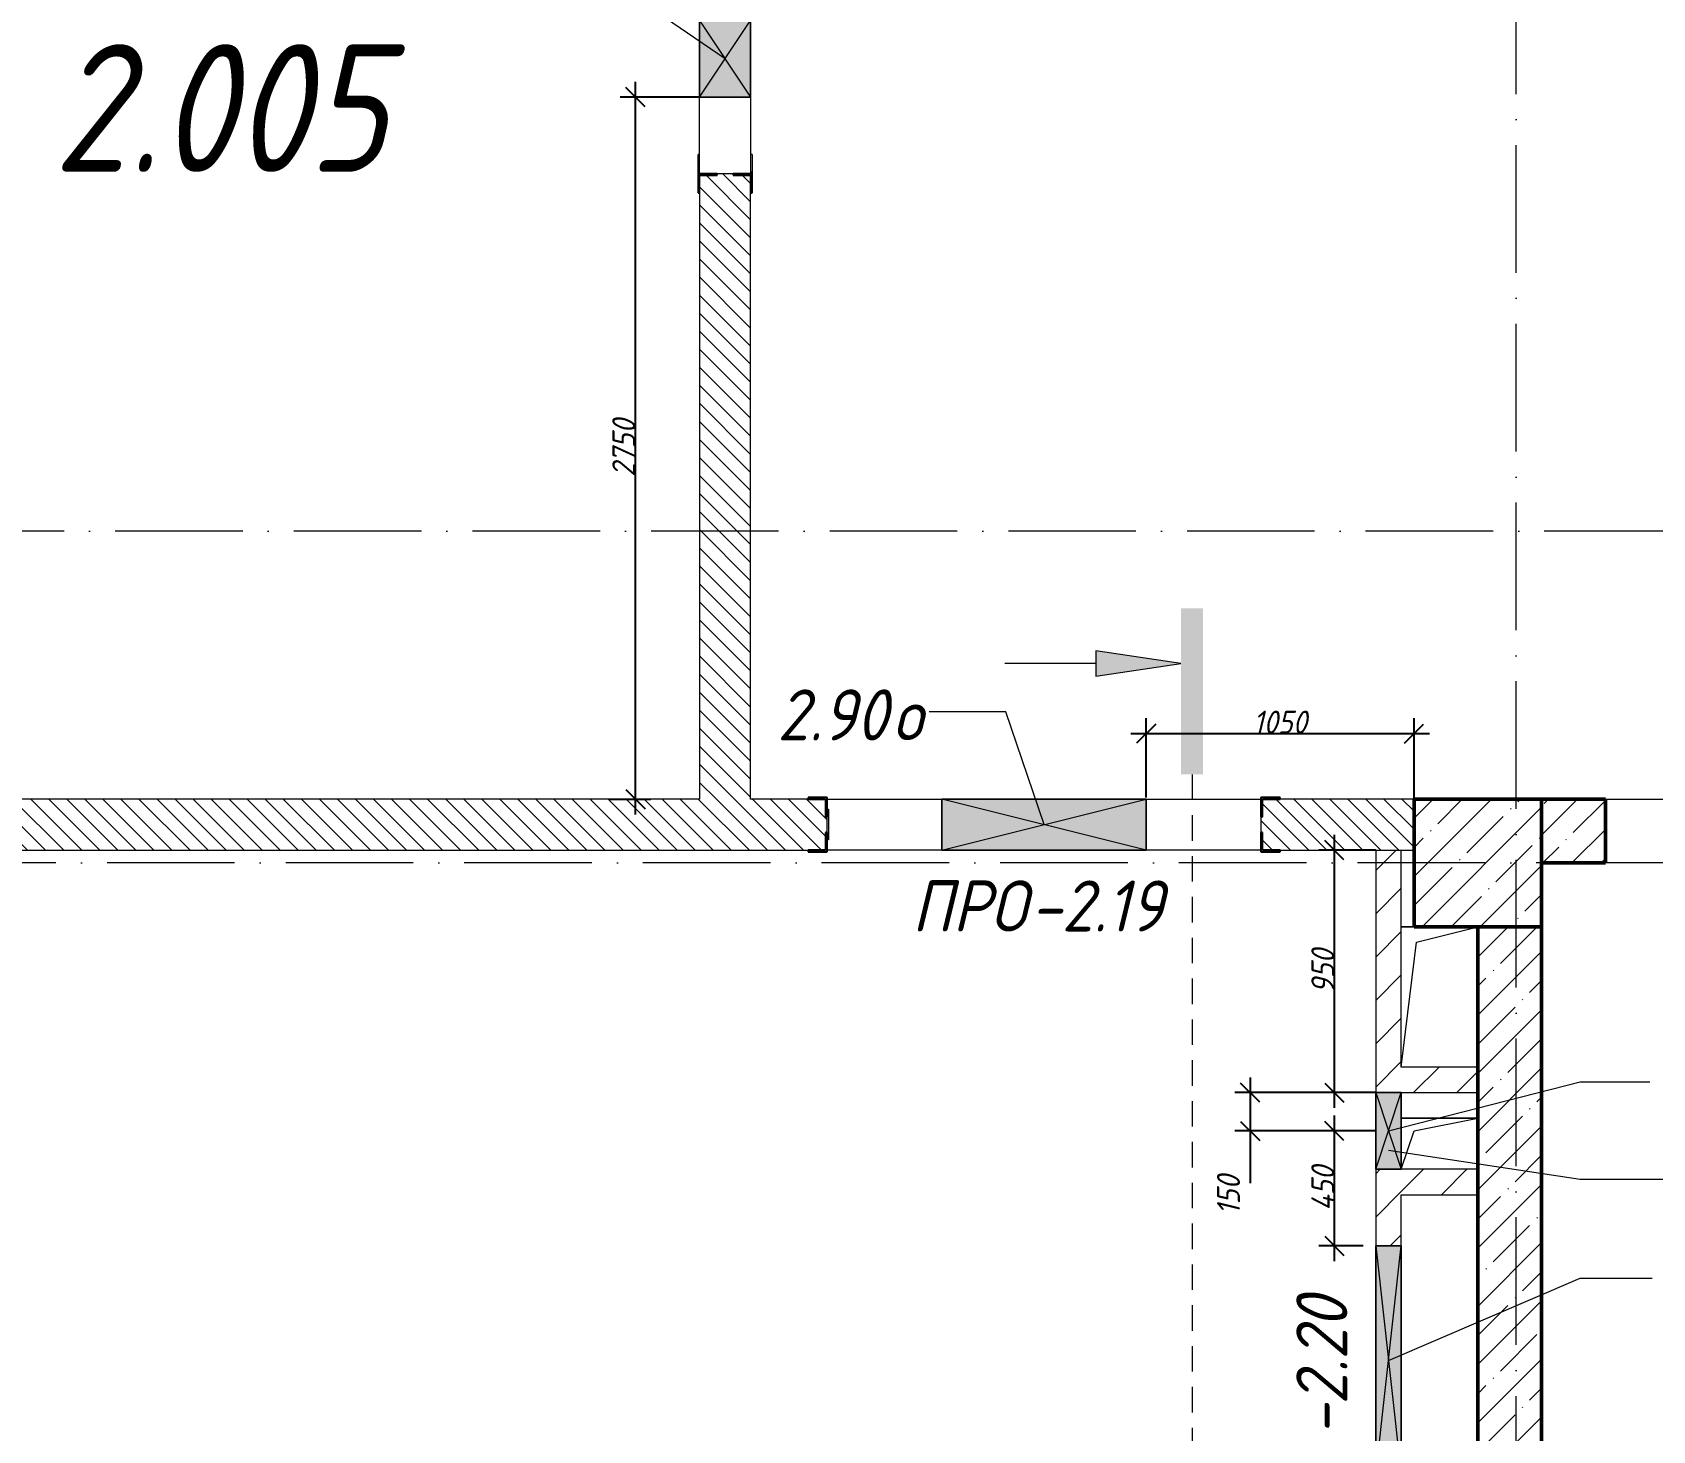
# Model space of a CAD drawing. Header units: millimetres. Extents: x -356862 to 418287, y 0 to 839748.
# Drawn here: x -16024 to -9674, y 381462 to 386940 of the extents above; entities that cross this region are included whole.
import ezdxf

# ---------------------------------------------------------------- set-up
doc = ezdxf.new("R2010")
doc.units = ezdxf.units.MM
doc.linetypes.add('200_ШТРИХ_ш1п0_6_', pattern=[160, 100, -60])
doc.linetypes.add('50_200_ШТРИХ_1Т_ш5_п1_п1_', pattern=[700, 500, -100, 0, -100])
for name, color, linetype, lineweight in [('A-____-____-DIMS', 7, 'Continuous', 9), ('A-____-NOTE-TEXT', 7, 'Continuous', 9), ('A-____-NOTE-TEXT-1', 7, 'Continuous', 5), ('A-DETL-GENF-OTLN', 7, 'Continuous', 9), ('A-FLOR-____-OTLN', 7, 'Continuous', 9), ('A-GENM-____-IDEN', 7, 'Continuous', 9), ('A-GENM-____-MCUT', 7, 'Continuous', 25), ('A-GENM-____-OTLN', 7, 'Continuous', 9), ('A-GENM-____-OTLN-1', 7, 'Continuous', 25), ('A-GLAZ-____-IDEN', 7, 'Continuous', 9), ('A-GLAZ-____-OTLN', 7, 'Continuous', 9), ('A-WALL-____-MCUT', 7, 'Continuous', 13), ('A-WALL-____-MCUT-2', 7, 'Continuous', 50), ('A-WALL-____-OTLN', 7, 'Continuous', 9), ('A-WALL-____-PATT-1', 7, 'Continuous', 9), ('A-WALL-FNSH-MCUT-1', 7, 'Continuous', 9), ('I-WALL-____-OTLN', 7, 'Continuous', 9), ('S-COLS-____-MCUT', 7, 'Continuous', 50), ('S-COLS-____-OTLN', 7, 'Continuous', 9), ('S-GRID-____-OTLN-1', 7, '50_200_ШТРИХ_1Т_ш5_п1_п1_', 9), ('Марки помещений', 7, 'Continuous', 9)]:
    doc.layers.add(name, color=color, linetype=linetype, lineweight=lineweight)
doc.layers.add('A-DETL-GENF-OTLN-3', color=9, linetype='Continuous', lineweight=9, true_color=0x808080)
doc.layers.add('A-DETL-GENF-OTLN-4', color=9, linetype='200_ШТРИХ_ш1п0_6_', lineweight=9, true_color=0x808080)
doc.styles.add('ISOCPEUR_I_11', font='isocpeui.ttf', dxfattribs={"width": 0.9, "height": 200})
doc.styles.add('ISOCPEUR_I_2', font='isocpeui.ttf', dxfattribs={"width": 0.85, "height": 2.3})
doc.styles.add('ISOCPEUR_I_7', font='isocpeui.ttf', dxfattribs={"width": 0.9, "height": 90})
doc.dimstyles.new('ISO-1_8_0_9К_СРЕДНИЙ_Кладочные_1', dxfattribs={"dimscale": 304.8, "dimtxt": 89.638306, "dimasz": 0.246063, "dimexe": 0.19685, "dimexo": 0, "dimgap": 0, "dimtad": 1, "dimdec": 3, "dimrnd": 0.001, "dimdsep": 46, "dimtxsty": 'ISOCPEUR_I_7', "dimblk1": 'OBLIQUE', "dimblk2": 'OBLIQUE', "dimsah": 1, "dimcen": 0.09, "dimdle": 0.19685, "dimazin": 0, "dimtfac": 1, "dimtdec": 4, "dimtix": 1, "dimtmove": 0, "dimatfit": 3, "dimfxl": 1, "dimtvp": 1, "dimtolj": 1, "dimtzin": 0, "dimarcsym": 2})
doc.dimstyles.new('ISO-1_8_0_9К_СРЕДНИЙ_Кладочные_2', dxfattribs={"dimscale": 304.8, "dimtxt": 89.638306, "dimasz": 0.246063, "dimexe": 0.19685, "dimexo": 0, "dimgap": 0, "dimtad": 1, "dimdec": 3, "dimrnd": 0.001, "dimdsep": 46, "dimtxsty": 'ISOCPEUR_I_7', "dimblk1": 'OBLIQUE', "dimblk2": 'OBLIQUE', "dimsah": 1, "dimcen": 0.09, "dimdle": 0.19685, "dimazin": 0, "dimtfac": 1, "dimtdec": 4, "dimtix": 1, "dimtmove": 1, "dimatfit": 3, "dimfxl": 1, "dimtvp": 1, "dimtolj": 1, "dimtzin": 0, "dimarcsym": 2})
pattern_1 = [(135, (-15659.08, 321904.697), (-35.35534, -35.35534), [])]
pattern_2 = [(45, (-15659.08, 321904.7), (-114.04925, 114.04925), []), (45, (-15545.03, 321904.7), (-114.04925, 114.04925), [201.612, -40.322, 3.353, -36.97])]
pattern_3 = [(45, (-15659.08, 321904.7), (-84.85281, 84.85281), [])]

# ---------------------------------------------------------------- blocks, each defined once
blk = doc.blocks.new('BSC_Колонна _Прямоугольная - 500х500-V28-АР1_План отверстий 2 этажа в осях 1-64_Ю-ЯЯ')
at = {"layer": 'S-COLS-____-OTLN'}
h = blk.add_hatch(dxfattribs=at)
h.set_pattern_fill('FP_37', color=256, style=0, pattern_type=2)
h.set_pattern_definition([(45, (-5300, -61781.04), (-114.04925, 114.04925), []), (45, (-5185.95, -61781.04), (-114.04925, 114.04925), [201.613, -40.323, 3.353, -36.97])])
h.paths.add_polyline_path([(-250, -250), (250, -250), (250, 250), (-250, 250)], flags=0)
at = {"layer": 'S-COLS-____-MCUT'}
for p, q in [((250, 250), (-250, 250)), ((-250, 250), (-250, -250)), ((250, -250), (250, 250)), ((-250, -250), (250, -250))]:
    blk.add_line(p, q, dxfattribs=at)
blk = doc.blocks.new('154_Стойка_СКБ_Уголок - СМ-2180_200-28268025-АР1_План отверстий 2 этажа в осях 1-64_Ю-ЯЯ')
at = {"layer": 'A-GENM-____-MCUT'}
for p, q in [((125, 156), (125, 81)), ((200, 156), (125, 156)), ((131, 81), (131, 150)), ((131, 150), (200, 150)), ((200, 150), (200, 156)), ((125, 81), (131, 81)), ((131, 19), (125, 19)), ((125, 19), (125, -56)), ((131, -50), (131, 19)), ((125, -56), (200, -56)), ((200, -50), (131, -50)), ((200, -56), (200, -50))]:
    blk.add_line(p, q, dxfattribs=at)
blk = doc.blocks.new('Стойка_Влож_Уголок_Опорный - Уголок-28213941-АР1_План отверстий 2 этажа в осях 1-64_Ю-ЯЯ')
at = {"layer": 'A-GENM-____-OTLN'}
for p, q in [((-212, -6), (-212, 0)), ((0, 0), (0, -6)), ((-212, -75), (-212, -6)), ((-212, -6), (-206, -6)), ((-6, -6), (0, -6)), ((0, -6), (0, -75)), ((-212, -75), (-206, -75)), ((-6, -75), (0, -75))]:
    blk.add_line(p, q, dxfattribs=at)
blk = doc.blocks.new('Фахверк_СКБ_Уголок - 200_3550-28267367-АР1_План отверстий 2 этажа в осях 1-64_Ю-ЯЯ')
at = {"layer": 'A-GENM-____-MCUT'}
for p, q in [((200, 156), (125, 156)), ((125, 156), (125, 81)), ((131, 81), (131, 150)), ((131, 150), (200, 150)), ((200, 150), (200, 156)), ((125, 81), (131, 81)), ((131, 19), (125, 19)), ((125, 19), (125, -56)), ((131, -50), (131, 19)), ((125, -56), (200, -56)), ((200, -50), (131, -50)), ((200, -56), (200, -50))]:
    blk.add_line(p, q, dxfattribs=at)
blk = doc.blocks.new('154_Стойка_СКБ_Уголок - СМ-2480_200-28346303-АР1_План отверстий 2 этажа в осях 1-64_Ю-ЯЯ')
at = {"layer": 'A-GENM-____-MCUT'}
for p, q in [((125, 156), (125, 81)), ((200, 156), (125, 156)), ((131, 81), (131, 150)), ((131, 150), (200, 150)), ((200, 150), (200, 156)), ((125, 81), (131, 81)), ((131, 19), (125, 19)), ((125, 19), (125, -56)), ((131, -50), (131, 19)), ((125, -56), (200, -56)), ((200, -50), (131, -50)), ((200, -56), (200, -50))]:
    blk.add_line(p, q, dxfattribs=at)
blk = doc.blocks.new('Стойка_Влож_Полоса боковая - Полоса-V150-АР1_План отверстий 2 этажа в осях 1-64_Ю-ЯЯ')
at = {"layer": 'A-GENM-____-OTLN'}
for p, q in [((-5, 60), (0, 60)), ((-5, -60), (-5, 60)), ((0, 31), (0, -31)), ((0, -60), (-5, -60))]:
    blk.add_line(p, q, dxfattribs=at)
blk = doc.blocks.new('AR_Отверстие прямоугольное _в плите_ - AR_Отверстие прямоугольное _в плите_-V188-АР1_План отверстий 2 этажа в осях 1-64_Ю-ЯЯ')
at = {"layer": 'A-GENM-____-OTLN'}
for p, q in [((150, 100), (-150, 100)), ((-100, 50), (150, 100)), ((-150, -100), (-100, 50))]:
    blk.add_line(p, q, dxfattribs=at)
blk = doc.blocks.new('AR_Отверстие прямоугольное _в плите_ - AR_Отверстие прямоугольное _в плите_-30552638-АР1_План отверстий 2 этажа в осях 1-64_Ю-ЯЯ')
at = {"layer": 'A-GENM-____-OTLN'}
for p, q in [((-100, 275), (-150, 275)), ((-90, 215), (150, 275)), ((-150, -275), (-90, 215))]:
    blk.add_line(p, q, dxfattribs=at)
blk = doc.blocks.new('AR_Отверстие прямоугольное _в стене_ - AR_Отверстие прямоугольное _в стене__ОВ-36801996-АР1_План отверстий 2 этажа в осях 1-64_Ю-ЯЯ')
at = {"layer": 'A-GLAZ-____-OTLN'}
blk.add_hatch(color=256, dxfattribs=at).paths.add_polyline_path([(-450, -50), (450, -50), (450, 50), (-450, 50)], flags=0)
at = {"layer": 'A-DETL-GENF-OTLN'}
for p, q in [((-450, -50), (-450, 50)), ((-450, 50), (450, 50)), ((450, 50), (-450, -50)), ((-450, 50), (450, -50)), ((450, 50), (-450, 50)), ((-450, 50), (-450, -50)), ((450, 50), (450, -50)), ((450, -50), (450, 50)), ((450, -50), (-450, -50)), ((-450, -50), (450, -50))]:
    blk.add_line(p, q, dxfattribs=at)
blk = doc.blocks.new('AR_Отверстие прямоугольное _в стене__БезПР - AR_Отверстие прямоугольное _в стене__БезПР-36428461-АР1_План отверстий 2 этажа в осях 1-64_Ю-ЯЯ')
at = {"layer": 'A-GLAZ-____-OTLN'}
blk.add_hatch(color=256, dxfattribs=at).paths.add_polyline_path([(-150, -50), (150, -50), (150, 50), (-150, 50)], flags=0)
at = {"layer": 'A-DETL-GENF-OTLN'}
for p, q in [((-150, -50), (-150, 50)), ((-150, 50), (150, 50)), ((150, 50), (-150, -50)), ((-150, 50), (150, -50)), ((150, 50), (-150, 50)), ((-150, 50), (-150, -50)), ((150, 50), (150, -50)), ((150, -50), (150, 50)), ((150, -50), (-150, -50)), ((-150, -50), (150, -50))]:
    blk.add_line(p, q, dxfattribs=at)
blk = doc.blocks.new('AR_Отверстие прямоугольное _в стене__БезПР - AR_Отверстие прямоугольное _в стене__БезПР-36427769-АР1_План отверстий 2 этажа в осях 1-64_Ю-ЯЯ')
at = {"layer": 'A-GLAZ-____-OTLN'}
blk.add_hatch(color=256, dxfattribs=at).paths.add_polyline_path([(-150, -100), (150, -100), (150, 100), (-150, 100)], flags=0)
at = {"layer": 'A-DETL-GENF-OTLN'}
for p, q in [((-150, -100), (-150, 100)), ((-150, 100), (150, 100)), ((150, 100), (-150, -100)), ((-150, 100), (150, -100)), ((150, 100), (-150, 100)), ((-150, 100), (-150, -100)), ((150, 100), (150, -100)), ((150, -100), (150, 100)), ((150, -100), (-150, -100)), ((-150, -100), (150, -100))]:
    blk.add_line(p, q, dxfattribs=at)
at = {"layer": 'A-GLAZ-____-OTLN'}
blk.add_line((150, 100), (-150, 100), dxfattribs=at)
blk = doc.blocks.new('AR_Отверстие прямоугольное _в стене_ - AR_Отверстие прямоугольное _в стене__ОВ-36799175-АР1_План отверстий 2 этажа в осях 1-64_Ю-ЯЯ')
at = {"layer": 'A-GLAZ-____-OTLN'}
blk.add_hatch(color=256, dxfattribs=at).paths.add_polyline_path([(-400, 100), (-400, -100), (400, -100), (400, 100), (80.2, 100)], flags=0)
at = {"layer": 'A-DETL-GENF-OTLN'}
for p, q in [((-400, -100), (-400, 100)), ((-400, 100), (400, 100)), ((400, 100), (-400, -100)), ((-400, 100), (400, -100)), ((400, 100), (-400, 100)), ((-400, 100), (-400, -100)), ((400, 100), (400, -100)), ((400, -100), (400, 100)), ((400, -100), (-400, -100)), ((-400, -100), (400, -100))]:
    blk.add_line(p, q, dxfattribs=at)
blk = doc.blocks.new('DET_L_Имитация разреза_ISO2-5 - Влево-36813858-АР1_План отверстий 2 этажа в осях 1-64_Ю-ЯЯ')
at = {"layer": 'A-DETL-GENF-OTLN-4'}
blk.add_line((143.1, 0), (2756.9, 0), dxfattribs=at)
blk = doc.blocks.new('_Oblique')
at = {"color": 0, "linetype": 'ByBlock', "lineweight": -2}
blk.add_line((-0.5, -0.5), (0.5, 0.5), dxfattribs=at)
blk = doc.blocks.new('*D8845')
at = {"layer": 'A-____-____-DIMS', "color": 0, "lineweight": -2, "transparency": 16777216}
for p, q in [((-13660.4, 383875.7), (-13660.4, 386745.7)), ((-13409.1, 386685.7), (-13720.4, 386685.7)), ((-13766.5, 383935.7), (-13600.4, 383935.7))]:
    blk.add_line(p, q, dxfattribs=at)
at = {"layer": 'Defpoints', "color": 0, "transparency": 16777216}
for p in [(-13660.4, 386685.7), (-13409.1, 386685.7), (-13766.5, 383935.7)]:
    blk.add_point(p, dxfattribs=at)
at = {"layer": 'A-____-____-DIMS', "color": 0, "lineweight": -2, "transparency": 16777216, "xscale": 75, "yscale": 75, "zscale": 75}
for p, rotation in [((-13660.4, 386685.7), 90), ((-13660.4, 383935.7), 270)]:
    blk.add_blockref('_Oblique', p, dxfattribs=dict(at, rotation=rotation))
at = {"layer": 'A-____-____-DIMS', "color": 0, "transparency": 16777216, "insert": (-13706, 385310.7), "char_height": 90, "width": 546.104, "attachment_point": 5, "rotation": 90, "style": 'ISOCPEUR_I_7'}
blk.add_mtext('\\A1;2750', dxfattribs=at)
blk = doc.blocks.new('*D8846')
at = {"layer": 'A-____-____-DIMS', "color": 0, "lineweight": -2, "transparency": 16777216}
for p, q in [((-11659.1, 383941.7), (-11659.1, 384252.3)), ((-10609.1, 383935.7), (-10609.1, 384252.3)), ((-11719.1, 384192.3), (-10549.1, 384192.3))]:
    blk.add_line(p, q, dxfattribs=at)
at = {"layer": 'Defpoints', "color": 0, "transparency": 16777216}
for p in [(-10609.1, 384192.3), (-11659.1, 383941.7), (-10609.1, 383935.7)]:
    blk.add_point(p, dxfattribs=at)
at = {"layer": 'A-____-____-DIMS', "color": 0, "lineweight": -2, "transparency": 16777216, "xscale": 75, "yscale": 75, "zscale": 75, "rotation": 180}
blk.add_blockref('_Oblique', (-11659.1, 384192.3), dxfattribs=at)
at = {"layer": 'A-____-____-DIMS', "color": 0, "lineweight": -2, "transparency": 16777216, "xscale": 75, "yscale": 75, "zscale": 75}
blk.add_blockref('_Oblique', (-10609.1, 384192.3), dxfattribs=at)
at = {"layer": 'A-____-____-DIMS', "color": 0, "transparency": 16777216, "insert": (-11134.1, 384237.3), "char_height": 90, "width": 504.733, "attachment_point": 5, "style": 'ISOCPEUR_I_7'}
blk.add_mtext('\\A1;1050', dxfattribs=at)
blk = doc.blocks.new('*D8847')
at = {"layer": 'A-____-____-DIMS', "color": 0, "lineweight": -2, "transparency": 16777216}
for p, q in [((-10921.6, 383795.7), (-10921.6, 382725.7)), ((-10759.1, 383735.7), (-10981.6, 383735.7)), ((-10759.1, 382785.7), (-10981.6, 382785.7))]:
    blk.add_line(p, q, dxfattribs=at)
at = {"layer": 'Defpoints', "color": 0, "transparency": 16777216}
for p in [(-10759.1, 383735.7), (-10921.6, 382785.7), (-10759.1, 382785.7)]:
    blk.add_point(p, dxfattribs=at)
at = {"layer": 'A-____-____-DIMS', "color": 0, "lineweight": -2, "transparency": 16777216, "xscale": 75, "yscale": 75, "zscale": 75}
for p, rotation in [((-10921.6, 383735.7), 90), ((-10921.6, 382785.7), 270)]:
    blk.add_blockref('_Oblique', p, dxfattribs=dict(at, rotation=rotation))
at = {"layer": 'A-____-____-DIMS', "color": 0, "transparency": 16777216, "insert": (-10966.6, 383260.7), "char_height": 90, "width": 409.578, "attachment_point": 5, "rotation": 90, "style": 'ISOCPEUR_I_7'}
blk.add_mtext('\\A1;950', dxfattribs=at)
blk = doc.blocks.new('*D8848')
at = {"layer": 'A-____-____-DIMS', "color": 0, "lineweight": -2, "transparency": 16777216}
for p, q in [((-11251.1, 382845.7), (-11251.1, 382635.7)), ((-10759.1, 382785.7), (-11311.1, 382785.7)), ((-10759.1, 382635.7), (-11311.1, 382635.7)), ((-11251.1, 382635.7), (-11251.1, 382431.2))]:
    blk.add_line(p, q, dxfattribs=at)
at = {"layer": 'Defpoints', "color": 0, "transparency": 16777216}
for p in [(-10759.1, 382785.7), (-11251.1, 382635.7), (-10759.1, 382635.7)]:
    blk.add_point(p, dxfattribs=at)
at = {"layer": 'A-____-____-DIMS', "color": 0, "lineweight": -2, "transparency": 16777216, "xscale": 75, "yscale": 75, "zscale": 75}
for p, rotation in [((-11251.1, 382785.7), 90), ((-11251.1, 382635.7), 270)]:
    blk.add_blockref('_Oblique', p, dxfattribs=dict(at, rotation=rotation))
at = {"layer": 'A-____-____-DIMS', "color": 0, "transparency": 16777216, "insert": (-11381.3, 382307.1), "char_height": 90, "width": 368.207, "attachment_point": 1, "rotation": 90, "line_spacing_factor": 1.149209, "style": 'ISOCPEUR_I_7'}
blk.add_mtext('\\A1;150', dxfattribs=at)
blk = doc.blocks.new('*D8849')
at = {"layer": 'A-____-____-DIMS', "color": 0, "lineweight": -2, "transparency": 16777216}
for p, q in [((-10921.6, 382695.7), (-10921.6, 382125.7)), ((-10759.1, 382635.7), (-10981.6, 382635.7)), ((-10809.1, 382185.7), (-10981.6, 382185.7))]:
    blk.add_line(p, q, dxfattribs=at)
at = {"layer": 'Defpoints', "color": 0, "transparency": 16777216}
for p in [(-10759.1, 382635.7), (-10921.6, 382185.7), (-10809.1, 382185.7)]:
    blk.add_point(p, dxfattribs=at)
at = {"layer": 'A-____-____-DIMS', "color": 0, "lineweight": -2, "transparency": 16777216, "xscale": 75, "yscale": 75, "zscale": 75}
for p, rotation in [((-10921.6, 382635.7), 90), ((-10921.6, 382185.7), 270)]:
    blk.add_blockref('_Oblique', p, dxfattribs=dict(at, rotation=rotation))
at = {"layer": 'A-____-____-DIMS', "color": 0, "transparency": 16777216, "insert": (-10966.6, 382410.7), "char_height": 90, "width": 426.127, "attachment_point": 5, "rotation": 90, "style": 'ISOCPEUR_I_7'}
blk.add_mtext('\\A1;450', dxfattribs=at)

msp = doc.modelspace()

# ---------------------------------------------------------------- hatches: boundary and pattern name
at = {"layer": 'A-____-NOTE-TEXT-1'}
for points in [[(-11435.713, 384032.6455), (-11435.713, 384682.6455), (-11522.4496, 384682.6455), (-11522.4496, 384032.6455)], [(-11856.091, 384416.7974), (-11522.4496, 384466.7974), (-11856.091, 384516.7974)]]:
    msp.add_hatch(color=256, dxfattribs=at).paths.add_polyline_path(points, flags=0)
at = {"layer": 'A-WALL-____-PATT-1'}
h = msp.add_hatch(dxfattribs=at)
h.set_pattern_fill('FP_6', color=256, style=0, pattern_type=2)
h.set_pattern_definition(pattern_1)
h.paths.add_polyline_path([(-13209.0813, 383935.7392), (-13209.0813, 386379.7392), (-13278.0813, 386379.7392), (-13278.0813, 386385.7392), (-13340.0813, 386385.7392), (-13340.0813, 386379.7392), (-13409.0813, 386379.7392), (-13409.0813, 383935.7392)], flags=0)
h.paths.add_polyline_path([(-13278.0813, 387535.7392), (-13278.0813, 387541.7392), (-13209.0813, 387541.7392), (-13209.0813, 389335.7392), (-13409.0813, 389335.7392), (-13409.0813, 387541.7392), (-13340.0813, 387541.7392), (-13340.0813, 387535.7392)], flags=0)
h = msp.add_hatch(dxfattribs=at)
h.set_pattern_fill('FP_6', color=256, style=0, pattern_type=2)
h.set_pattern_definition(pattern_1)
h.paths.add_polyline_path([(-11203.0813, 383735.7392), (-10609.0813, 383735.7392), (-10609.0813, 383935.7392), (-11203.0813, 383935.7392), (-11203.0813, 383866.7392), (-11209.0813, 383866.7392), (-11209.0813, 383804.7392), (-11203.0813, 383804.7392)], flags=0)
h.paths.add_polyline_path([(-12915.0813, 383735.7392), (-12915.0813, 383804.7392), (-12909.0813, 383804.7392), (-12909.0813, 383866.7392), (-12915.0813, 383866.7392), (-12915.0813, 383935.7392), (-17609.0813, 383935.7392), (-17609.0813, 383735.7392), (-12984.0813, 383735.7392)], flags=0)
h = msp.add_hatch(dxfattribs=at)
h.set_pattern_fill('FP_13', color=256, style=0, pattern_type=2)
h.set_pattern_definition(pattern_2)
h.paths.add_polyline_path([(-8059.0813, 383685.7392), (-8059.0813, 383935.7392), (-8259.0813, 383935.7392), (-8259.0813, 383685.7392)], flags=0)
h.paths.add_polyline_path([(-10109.0813, 383685.7392), (-9859.0813, 383685.7392), (-9859.0813, 383935.7392), (-10109.0813, 383935.7392)], flags=0)
h = msp.add_hatch(dxfattribs=at)
h.set_pattern_fill('FP_4', color=256, style=0, pattern_type=2)
h.set_pattern_definition(pattern_3)
h.paths.add_polyline_path([(-10659.0813, 381085.7392), (-10659.0813, 381285.7392), (-10759.0813, 381285.7392), (-10759.0813, 381085.7392)], flags=0)
h.paths.add_polyline_path([(-10659.0813, 382185.7392), (-10659.0813, 382485.7392), (-10759.0813, 382485.7392), (-10759.0813, 382185.7392), (-10674.4659, 382185.7392)], flags=0)
h.paths.add_polyline_path([(-10659.0813, 382785.7392), (-10659.0813, 383735.7392), (-10759.0813, 383735.7392), (-10759.0813, 382785.7392), (-10683.0813, 382785.7392)], flags=0)
h = msp.add_hatch(dxfattribs=at)
h.set_pattern_fill('FP_13', color=256, style=0, pattern_type=2)
h.set_pattern_definition(pattern_2)
h.paths.add_polyline_path([(-10109.0813, 381085.7392), (-10109.0813, 383435.7392), (-10359.0813, 383435.7392), (-10359.0813, 381085.7392)], flags=0)
h = msp.add_hatch(dxfattribs=at)
h.set_pattern_fill('FP_4', color=256, style=0, pattern_type=2)
h.set_pattern_definition(pattern_3)
h.paths.add_polyline_path([(-10359.0813, 382785.7392), (-10359.0813, 382885.7392), (-10659.0813, 382885.7392), (-10659.0813, 382785.7392), (-10371.7604, 382785.7392)], flags=0)
h = msp.add_hatch(dxfattribs=at)
h.set_pattern_fill('FP_4', color=256, style=0, pattern_type=2)
h.set_pattern_definition(pattern_3)
h.paths.add_polyline_path([(-10359.0813, 382385.7392), (-10359.0813, 382485.7392), (-10659.0813, 382485.7392), (-10659.0813, 382385.7392), (-10371.7604, 382385.7392)], flags=0)

# ---------------------------------------------------------------- linework, layer by layer
at = {"layer": 'A-____-NOTE-TEXT'}
for p, q in [((-11856.091, 384466.7974), (-12212.341, 384466.7974)), ((-11522.4496, 384466.7974), (-11856.091, 384516.7974)), ((-11856.091, 384516.7974), (-11856.091, 384416.7974)), ((-11856.091, 384416.7974), (-11522.4496, 384466.7974))]:
    msp.add_line(p, q, dxfattribs=at)
at = {"layer": 'A-FLOR-____-OTLN'}
for p, q in [((-10659.0813, 383435.7392), (-10609.0813, 383435.7392)), ((-10659.0813, 382685.7392), (-10359.0813, 382685.7392))]:
    msp.add_line(p, q, dxfattribs=at)
at = {"layer": 'A-GLAZ-____-IDEN'}
for p, q in [((-13309.0813, 386835.7392), (-13918.9729, 387253.2151)), ((-12209.525, 384278.195), (-12508.9328, 384278.195)), ((-12059.0813, 383835.7392), (-12209.525, 384278.195)), ((-10709.0813, 382635.7392), (-9957.5292, 382827.8528)), ((-9957.5292, 382827.8528), (-9685.2479, 382827.8528)), ((-10709.0813, 382560.7392), (-9957.5292, 382446.2803)), ((-9957.5292, 382446.2803), (-9622.6979, 382446.2803)), ((-10709.0813, 381735.7392), (-9957.5292, 382059.2378)), ((-9957.5292, 382059.2378), (-9676.2479, 382059.2378))]:
    msp.add_line(p, q, dxfattribs=at)
at = {"layer": 'A-WALL-____-MCUT'}
for p, q in [((-13278.0813, 386385.7392), (-13340.0813, 386385.7392)), ((-13409.0813, 386310.7392), (-13409.0813, 383935.7392)), ((-13209.0813, 383935.7392), (-13209.0813, 386310.7392)), ((-13409.0813, 383935.7392), (-17609.0813, 383935.7392)), ((-12984.0813, 383935.7392), (-13209.0813, 383935.7392)), ((-10609.0813, 383935.7392), (-11134.0813, 383935.7392)), ((-11209.0813, 383866.7392), (-11209.0813, 383804.7392)), ((-17609.0813, 383735.7392), (-12984.0813, 383735.7392)), ((-11134.0813, 383735.7392), (-10609.0813, 383735.7392))]:
    msp.add_line(p, q, dxfattribs=at)
at = {"layer": 'A-WALL-____-MCUT-2'}
for p, q in [((-9859.0813, 383935.7392), (-10109.0813, 383935.7392)), ((-9859.0813, 383685.7392), (-9859.0813, 383935.7392)), ((-10109.0813, 383685.7392), (-9859.0813, 383685.7392)), ((-10359.0813, 383435.7392), (-10359.0813, 381085.7392)), ((-10109.0813, 381085.7392), (-10109.0813, 383435.7392))]:
    msp.add_line(p, q, dxfattribs=at)
at = {"layer": 'A-WALL-____-OTLN'}
for p, q in [((-9859.0813, 383935.7392), (-8259.0813, 383935.7392)), ((-8259.0813, 383685.7392), (-9859.0813, 383685.7392))]:
    msp.add_line(p, q, dxfattribs=at)
at = {"layer": 'A-WALL-FNSH-MCUT-1'}
for p, q in [((-10759.0813, 383735.7392), (-10759.0813, 382785.7392)), ((-10659.0813, 382885.7392), (-10659.0813, 383735.7392)), ((-10359.0813, 382885.7392), (-10659.0813, 382885.7392)), ((-10659.0813, 382785.7392), (-10359.0813, 382785.7392)), ((-10759.0813, 382485.7392), (-10759.0813, 382185.7392)), ((-10359.0813, 382485.7392), (-10659.0813, 382485.7392)), ((-10659.0813, 382185.7392), (-10659.0813, 382385.7392)), ((-10659.0813, 382385.7392), (-10359.0813, 382385.7392))]:
    msp.add_line(p, q, dxfattribs=at)
at = {"layer": 'I-WALL-____-OTLN'}
for p, q in [((-13409.0813, 386385.7392), (-13409.0813, 386685.7392)), ((-13209.0813, 386685.7392), (-13209.0813, 386385.7392)), ((-12909.0813, 383935.7392), (-12459.0813, 383935.7392)), ((-11659.0813, 383935.7392), (-11209.0813, 383935.7392)), ((-12459.0813, 383735.7392), (-12909.0813, 383735.7392)), ((-11209.0813, 383735.7392), (-11659.0813, 383735.7392))]:
    msp.add_line(p, q, dxfattribs=at)
at = {"layer": 'S-GRID-____-OTLN-1'}
for p, q in [((-10209.0813, 374796.285), (-10209.0813, 412797.5486)), ((88415.3253, 384985.7392), (-20327.8515, 384985.7392)), ((-4729.7007, 383685.7392), (-20327.8515, 383685.7392))]:
    msp.add_line(p, q, dxfattribs=at)

# ---------------------------------------------------------------- block references
at = {"layer": 'A-DETL-GENF-OTLN-3', "rotation": 270.0000000000004}
msp.add_blockref('DET_L_Имитация разреза_ISO2-5 - Влево-36813858-АР1_План отверстий 2 этажа в осях 1-64_Ю-ЯЯ', (-11479.0813, 384175.7392), dxfattribs=at)
at = {"layer": 'A-GENM-____-OTLN', "rotation": 180}
for name, p in [('Стойка_Влож_Уголок_Опорный - Уголок-28213941-АР1_План отверстий 2 этажа в осях 1-64_Ю-ЯЯ', (-13415.0813, 386385.7392)), ('Стойка_Влож_Полоса боковая - Полоса-V150-АР1_План отверстий 2 этажа в осях 1-64_Ю-ЯЯ', (-12909.0813, 383835.7392))]:
    msp.add_blockref(name, p, dxfattribs=at)
at = {"layer": 'A-GENM-____-OTLN'}
for name, p in [('AR_Отверстие прямоугольное _в плите_ - AR_Отверстие прямоугольное _в плите_-30552638-АР1_План отверстий 2 этажа в осях 1-64_Ю-ЯЯ', (-10509.0813, 383160.7392)), ('AR_Отверстие прямоугольное _в плите_ - AR_Отверстие прямоугольное _в плите_-V188-АР1_План отверстий 2 этажа в осях 1-64_Ю-ЯЯ', (-10509.0813, 382585.7392))]:
    msp.add_blockref(name, p, dxfattribs=at)
at = {"layer": 'A-GENM-____-OTLN-1'}
for name, p, rotation in [('154_Стойка_СКБ_Уголок - СМ-2180_200-28268025-АР1_План отверстий 2 этажа в осях 1-64_Ю-ЯЯ', (-13359.0813, 386510.7392), 269.9999999999999), ('154_Стойка_СКБ_Уголок - СМ-2480_200-28346303-АР1_План отверстий 2 этажа в осях 1-64_Ю-ЯЯ', (-12784.0813, 383885.7392), 180)]:
    msp.add_blockref(name, p, dxfattribs=dict(at, rotation=rotation))
msp.add_blockref('Фахверк_СКБ_Уголок - 200_3550-28267367-АР1_План отверстий 2 этажа в осях 1-64_Ю-ЯЯ', (-11334.0813, 383785.7392), dxfattribs=at)
at = {"layer": 'A-GLAZ-____-OTLN'}
for name, p, rotation in [('AR_Отверстие прямоугольное _в стене__БезПР - AR_Отверстие прямоугольное _в стене__БезПР-36427769-АР1_План отверстий 2 этажа в осях 1-64_Ю-ЯЯ', (-13309.0813, 386835.7392), 89.99999999999991), ('AR_Отверстие прямоугольное _в стене_ - AR_Отверстие прямоугольное _в стене__ОВ-36799175-АР1_План отверстий 2 этажа в осях 1-64_Ю-ЯЯ', (-12059.0813, 383835.7392), 180), ('AR_Отверстие прямоугольное _в стене__БезПР - AR_Отверстие прямоугольное _в стене__БезПР-36428461-АР1_План отверстий 2 этажа в осях 1-64_Ю-ЯЯ', (-10709.0813, 382635.7392), 90.0000000000001), ('AR_Отверстие прямоугольное _в стене_ - AR_Отверстие прямоугольное _в стене__ОВ-36801996-АР1_План отверстий 2 этажа в осях 1-64_Ю-ЯЯ', (-10709.0813, 381735.7392), 90.0000000000001)]:
    msp.add_blockref(name, p, dxfattribs=dict(at, rotation=rotation))
at = {"layer": 'S-COLS-____-OTLN'}
msp.add_blockref('BSC_Колонна _Прямоугольная - 500х500-V28-АР1_План отверстий 2 этажа в осях 1-64_Ю-ЯЯ', (-10359.0813, 383685.7392), dxfattribs=at)

# ---------------------------------------------------------------- texts
at = {"layer": 'A-GENM-____-IDEN', "char_height": 200, "attachment_point": 1, "style": 'ISOCPEUR_I_11'}
for s, insert, width in [('ПРО', (-12576.9602, 383617.0953), 562.784625), ('-2.19', (-12112.6165, 383617.0953), 663.79725)]:
    msp.add_mtext(s, dxfattribs=dict(at, insert=insert, width=width))
at = {"layer": 'A-GENM-____-IDEN', "insert": (-11070.5601, 381441.129), "char_height": 200, "width": 707.088375, "attachment_point": 1, "rotation": 90, "style": 'ISOCPEUR_I_11'}
msp.add_mtext('-2.20', dxfattribs=at)
at = {"layer": 'A-GLAZ-____-IDEN', "char_height": 200, "attachment_point": 1, "style": 'ISOCPEUR_I_11'}
for s, insert, width in [('2.90', (-13104.3873, 384365.8096), 548.35425), ('\\fISOCPEUR|b0|i1|c204|p34|;\\W.9;о', (-12651.9498, 384365.8096), 158.734125)]:
    msp.add_mtext(s, dxfattribs=dict(at, insert=insert, width=width))
at = {"layer": 'Марки помещений', "insert": (-15941.8681, 386893.3195), "char_height": 500, "width": 785.65375, "attachment_point": 1, "style": 'ISOCPEUR_I_2'}
msp.add_mtext('2.005', dxfattribs=at)

# ---------------------------------------------------------------- dimensions: what is measured, and where the dimension line sits
at = {"layer": 'A-____-____-DIMS'}
for base, p1, p2, override, picture, middle in [((-13660.3842, 386685.7392), (-13766.4502, 383935.7392), (-13409.0813, 386685.7392), {"dimpost": '<>', "dimfxl": 2773.123245}, '*D8845', (-13705.9637, 385310.7392)), ((-10921.6144, 382785.7392), (-10759.0813, 383735.7392), (-10759.0813, 382785.7392), {"dimpost": '<>', "dimfxl": 950}, '*D8847', (-10966.6144, 383260.7392)), ((-10921.6144, 382185.7392), (-10759.0813, 382635.7392), (-10809.0813, 382185.7392), {"dimpost": '<>', "dimfxl": 452.769257}, '*D8849', (-10966.6144, 382410.7392))]:
    dim = msp.add_linear_dim(base=base, p1=p1, p2=p2, angle=90, dimstyle='ISO-1_8_0_9К_СРЕДНИЙ_Кладочные_2', override=override, dxfattribs=at)
    dim.commit()
    dim.dimension.update_dxf_attribs({"geometry": picture, "text_midpoint": middle})
dim = msp.add_linear_dim(base=(-10609.0813, 384192.3318), p1=(-11659.0813, 383941.7392), p2=(-10609.0813, 383935.7392), dimstyle='ISO-1_8_0_9К_СРЕДНИЙ_Кладочные_2', override={"dimpost": '<>', "dimfxl": 1050.017143}, dxfattribs=at)
dim.commit()
dim.dimension.update_dxf_attribs({"geometry": '*D8846', "text_midpoint": (-11134.0813, 384237.3318)})
dim = msp.add_linear_dim(base=(-11251.1158, 382635.7392), p1=(-10759.0813, 382785.7392), p2=(-10759.0813, 382635.7392), angle=90, dimstyle='ISO-1_8_0_9К_СРЕДНИЙ_Кладочные_1', override={"dimpost": '<>', "dimfxl": 150}, dxfattribs=at)
dim.commit()
dim.dimension.update_dxf_attribs({"geometry": '*D8848', "text_midpoint": (-11321.2544, 382431.2182), "dimtype": 160, "text_rotation": 90})

doc.saveas('drawing.dxf')
